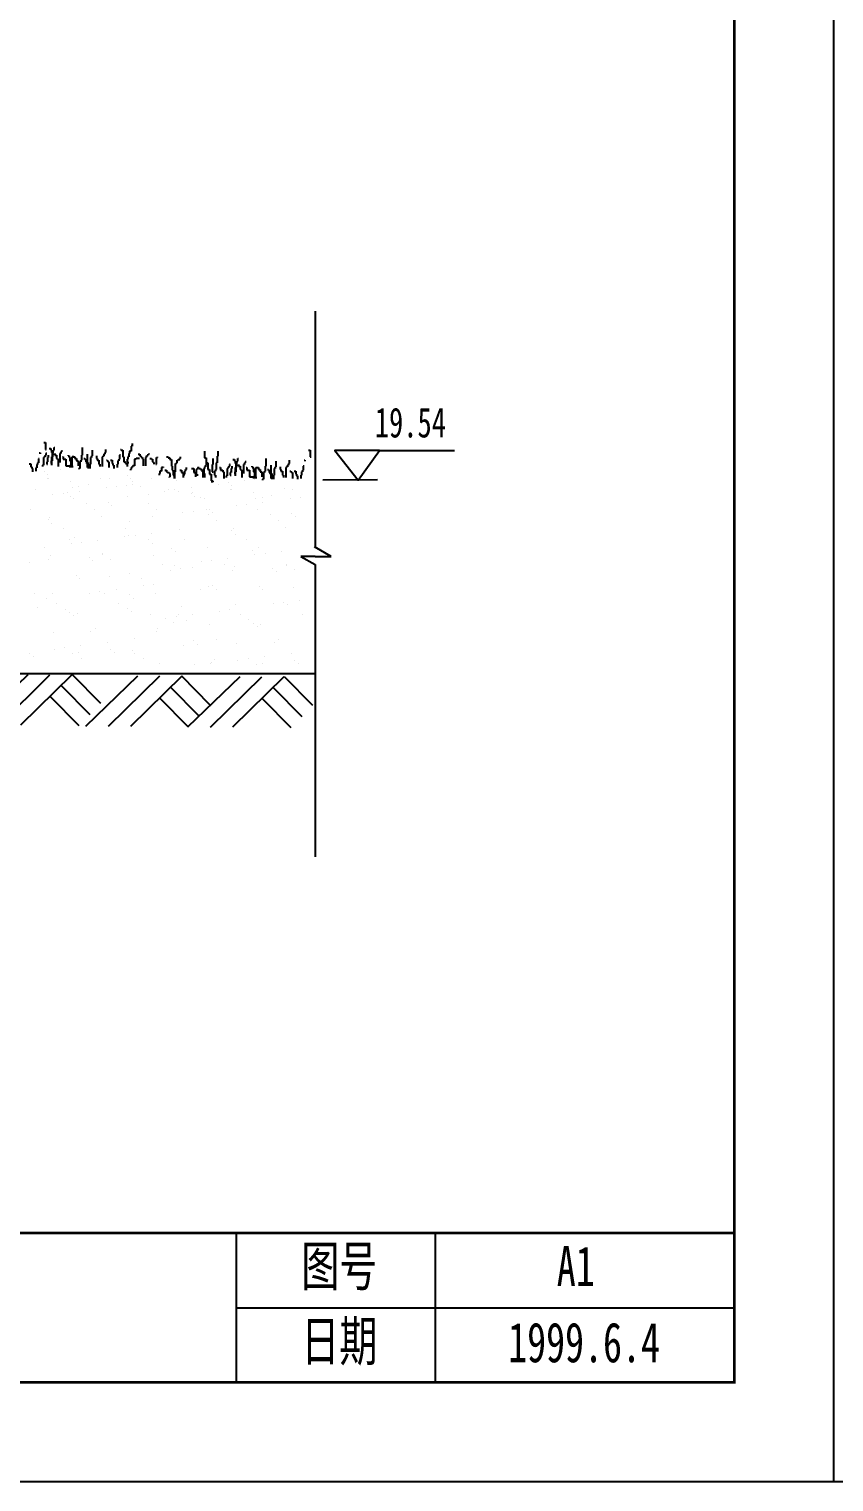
# Model space of a CAD drawing. Extents: x -2485 to 10115, y 1417 to 7253.
# Drawn here: x 5107 to 5915, y 4335 to 5794 of the extents above; entities that cross this region are included whole.
import ezdxf

# ---------------------------------------------------------------- set-up
doc = ezdxf.new("R2010")
doc.units = 0
doc.header["$MEASUREMENT"] = 0
doc.layers.get('0').update_dxf_attribs({"linetype": 'CONTINUOUS'})
for name, color, linetype in [('LEVEL', 2, 'CONTINUOUS'), ('STAIR', 140, 'CONTINUOUS'), ('TK', 1, 'CONTINUOUS'), ('TREE', 3, 'CONTINUOUS')]:
    doc.layers.add(name, color=color, linetype=linetype)
doc.styles.add('STYLE1', font='SimSun.ttf', dxfattribs={"width": 0.7})
doc.styles.add('XREF1$0$STYLE3', font='SimSun.ttf', dxfattribs={"width": 0.7})

# ---------------------------------------------------------------- blocks, each defined once
blk = doc.blocks.new('DI')
at = {"layer": 'STAIR'}
for p, q in [((-51.9, -51), (0, 0)), ((-29.2, -51), (21.8, 0)), ((43.9, 0), (-7.2, -51)), ((73.4, -51), (124.4, 0)), ((146.5, 0), (95.4, -51)), ((32.8, -11.1), (61.4, -39.7)), ((72.5, -28.6), (43.9, 0)), ((50.6, -51), (102.6, 0)), ((136.2, -11.1), (164.8, -39.7)), ((175.8, -28.6), (147.2, 0)), ((21.8, -22.1), (50.4, -50.7)), ((125.2, -22.1), (153.8, -50.7))]:
    blk.add_line(p, q, dxfattribs=at)

msp = doc.modelspace()

# ---------------------------------------------------------------- linework, layer by layer
at = {"color": 40, "linetype": 'BYBLOCK'}
for p, q in [((5458.7, 5370.5), (5534, 5370.5)), ((5401.7, 5341.1), (5456.6, 5341.4))]:
    msp.add_line(p, q, dxfattribs=at)
msp.add_lwpolyline([(5458.7, 5370.5), (5413.9, 5370.5), (5437.4, 5340.8)], close=True, dxfattribs=at)
at = {"layer": 'LEVEL'}
msp.add_line((4538.3, 5146.4), (5394.1, 5146.4), dxfattribs=at)
at = {"layer": 'STAIR', "linetype": 'CONTINUOUS'}
for p, q in [((5394.1, 5510.3), (5394.1, 5273.3)), ((5410.3, 5263.9), (5393.3, 5273.8)), ((5379.8, 5263.9), (5394.1, 5255.8)), ((5394.1, 5263.9), (5379.8, 5263.9)), ((5394.1, 5263.9), (5410.3, 5263.9)), ((5394.1, 5255.8), (5394.1, 4962.5))]:
    msp.add_line(p, q, dxfattribs=at)
at = {"layer": 'TK', "linetype": 'CONTINUOUS'}
for p, q in [((5915, 4334.7), (5915, 7252.5)), ((5815, 4434.7), (5815, 7184.7)), ((5315, 4434.7), (5315, 4584.7)), ((5515, 4434.7), (5515, 4584.7)), ((5315, 4509.7), (5815, 4509.7)), ((5815, 4434.7), (1965, 4434.7)), ((5915, 4334.7), (1715, 4334.7)), ((10115, 4334.7), (5915, 4334.7))]:
    msp.add_line(p, q, dxfattribs=at)
at = {"layer": 'TK', "linetype": 'CONTINUOUS', "const_width": 2.5}
for points in [[(1965, 7184.7), (1965, 4434.7), (5815, 4434.7), (5815, 7184.7), (1965, 7184.7)], [(1965, 4584.7), (5815, 4584.7)]]:
    msp.add_lwpolyline(points, dxfattribs=at)
at = {"layer": 'TREE', "linetype": 'CONTINUOUS'}
for p, q in [((5121.6, 5378.3), (5123.3, 5378.3)), ((5123.3, 5378.3), (5123.3, 5371.6)), ((5123.3, 5371.6), (5124.1, 5371.6)), ((5127, 5372.4), (5128.7, 5372.4)), ((5128.7, 5372.4), (5128.7, 5370.8)), ((5128.7, 5370.8), (5129.5, 5370.8)), ((5129.5, 5370.8), (5129.5, 5368.3)), ((5131.2, 5367.4), (5131.2, 5370.8)), ((5131.2, 5370.8), (5132, 5370.8)), ((5132, 5370.8), (5132, 5373.3)), ((5132, 5373.3), (5132.9, 5373.3)), ((5139.5, 5369.1), (5138.7, 5369.1)), ((5138.7, 5369.1), (5138.7, 5367.4)), ((5140.4, 5369.9), (5139.5, 5369.9)), ((5139.5, 5369.9), (5139.5, 5369.1)), ((5160.3, 5373.3), (5160.3, 5365.8)), ((5170.3, 5370.8), (5170.3, 5365)), ((5183.6, 5371.6), (5183.6, 5368.3)), ((5198.6, 5371.6), (5199.4, 5371.6)), ((5199.4, 5371.6), (5199.4, 5370.8)), ((5199.4, 5370.8), (5201.1, 5370.8)), ((5201.1, 5370.8), (5201.1, 5364.1)), ((5209.4, 5369.9), (5207.8, 5369.9)), ((5207.8, 5369.9), (5207.8, 5367.4)), ((5210.3, 5374.9), (5209.4, 5374.9)), ((5209.4, 5374.9), (5209.4, 5369.9)), ((5210.3, 5377.4), (5210.3, 5374.9)), ((5283.1, 5369.8), (5283.1, 5363.1)), ((5296.5, 5369.8), (5296.5, 5364.8)), ((5387.5, 5370.9), (5389.2, 5370.9)), ((5389.2, 5370.9), (5389.2, 5364.2)), ((5107.1, 5357.2), (5108.8, 5357.2)), ((5108.8, 5357.2), (5108.8, 5353.9)), ((5114.6, 5356.4), (5114.6, 5353.1)), ((5115.4, 5356.4), (5114.6, 5356.4)), ((5115.4, 5358.1), (5115.4, 5356.4)), ((5116.2, 5358.1), (5115.4, 5358.1)), ((5116.2, 5362.2), (5116.2, 5358.1)), ((5117.1, 5362.2), (5116.2, 5362.2)), ((5117.1, 5368), (5117.9, 5368)), ((5117.9, 5368), (5117.9, 5367.2)), ((5121.2, 5355.8), (5120.4, 5355.8)), ((5120.4, 5355.8), (5120.4, 5354.2)), ((5122.1, 5363.3), (5121.2, 5363.3)), ((5121.2, 5363.3), (5121.2, 5355.8)), ((5122.9, 5364.1), (5122.1, 5364.1)), ((5122.1, 5364.1), (5122.1, 5363.3)), ((5123.7, 5365.8), (5122.9, 5365.8)), ((5122.9, 5365.8), (5122.9, 5364.1)), ((5124.6, 5367.4), (5123.7, 5367.4)), ((5123.7, 5367.4), (5123.7, 5365.8)), ((5125.4, 5359.1), (5124.6, 5359.1)), ((5124.6, 5359.1), (5124.6, 5356.6)), ((5124.6, 5356.6), (5125.4, 5356.6)), ((5126.2, 5363.3), (5125.4, 5363.3)), ((5125.4, 5363.3), (5125.4, 5359.1)), ((5126.2, 5365.8), (5126.2, 5363.3)), ((5129.5, 5368.3), (5130.4, 5368.3)), ((5130.4, 5364.1), (5129.5, 5364.1)), ((5129.5, 5364.1), (5129.5, 5355.8)), ((5129.5, 5357.5), (5129.5, 5360)), ((5129.5, 5360), (5130.4, 5360)), ((5130.4, 5368.3), (5130.4, 5366.6)), ((5130.4, 5360), (5130.4, 5367.4)), ((5130.4, 5367.4), (5131.2, 5367.4)), ((5130.4, 5366.6), (5131.2, 5366.6)), ((5131.2, 5365.8), (5130.4, 5365.8)), ((5130.4, 5365.8), (5130.4, 5364.1)), ((5131.2, 5366.6), (5131.2, 5365.8)), ((5132.9, 5367.4), (5132.9, 5365.8)), ((5132.9, 5365.8), (5134.5, 5365.8)), ((5134.5, 5365.8), (5134.5, 5362.5)), ((5134.5, 5362.5), (5135.4, 5362.5)), ((5135.4, 5362.5), (5135.4, 5361.6)), ((5135.4, 5361.6), (5136.2, 5361.6)), ((5136.2, 5361.6), (5136.2, 5354.2)), ((5138.7, 5367.4), (5137.9, 5367.4)), ((5137.9, 5367.4), (5137.9, 5358.3)), ((5140.4, 5364.1), (5141.2, 5364.1)), ((5141.2, 5364.1), (5141.2, 5361.6)), ((5141.2, 5361.6), (5143.7, 5361.6)), ((5143.7, 5361.6), (5143.7, 5355)), ((5143.7, 5355), (5150.3, 5355)), ((5146.2, 5365.8), (5146.2, 5365)), ((5146.2, 5365), (5147, 5365)), ((5147, 5365), (5147, 5363.3)), ((5147, 5363.3), (5147.8, 5363.3)), ((5147.8, 5363.3), (5147.8, 5360)), ((5147.8, 5360), (5148.7, 5360)), ((5148.7, 5355), (5147.8, 5355)), ((5147.8, 5355), (5147.8, 5353.3)), ((5148.7, 5360), (5148.7, 5355)), ((5150.3, 5353.3), (5150.3, 5364.1)), ((5150.3, 5364.1), (5151.2, 5364.1)), ((5150.3, 5355), (5150.3, 5353.3)), ((5151.2, 5364.1), (5151.2, 5365)), ((5151.2, 5364.1), (5152.8, 5364.1)), ((5152.8, 5364.1), (5152.8, 5362.5)), ((5152.8, 5362.5), (5154.5, 5362.5)), ((5154.5, 5362.5), (5154.5, 5360)), ((5154.5, 5360), (5156.2, 5360)), ((5156.2, 5360), (5156.2, 5355)), ((5158.7, 5359.1), (5157.8, 5359.1)), ((5157.8, 5359.1), (5157.8, 5352.5)), ((5159.5, 5360.8), (5158.7, 5360.8)), ((5158.7, 5360.8), (5158.7, 5359.1)), ((5160.3, 5365.8), (5159.5, 5365.8)), ((5159.5, 5365.8), (5159.5, 5360.8)), ((5162, 5362.5), (5162.8, 5362.5)), ((5162.8, 5362.5), (5162.8, 5361.6)), ((5162.8, 5361.6), (5163.7, 5361.6)), ((5163.7, 5361.6), (5163.7, 5359.1)), ((5163.7, 5359.1), (5164.5, 5359.1)), ((5164.5, 5359.1), (5164.5, 5357.5)), ((5164.5, 5357.5), (5165.3, 5357.5)), ((5165.3, 5366.6), (5165.3, 5358.3)), ((5165.3, 5358.3), (5166.2, 5358.3)), ((5165.3, 5357.5), (5165.3, 5353.3)), ((5166.2, 5358.3), (5166.2, 5352.5)), ((5168.6, 5356.6), (5167.8, 5356.6)), ((5167.8, 5356.6), (5167.8, 5352.5)), ((5169.5, 5363.3), (5168.6, 5363.3)), ((5168.6, 5363.3), (5168.6, 5356.6)), ((5170.3, 5365), (5169.5, 5365)), ((5169.5, 5365), (5169.5, 5363.3)), ((5174.5, 5365), (5174.5, 5362.5)), ((5174.5, 5362.5), (5175.3, 5362.5)), ((5175.3, 5362.5), (5175.3, 5360.8)), ((5175.3, 5360.8), (5177, 5360.8)), ((5177, 5360.8), (5177, 5356.6)), ((5177, 5356.6), (5177.8, 5356.6)), ((5177.8, 5356.6), (5177.8, 5354.2)), ((5181.1, 5364.1), (5180.3, 5364.1)), ((5180.3, 5364.1), (5180.3, 5354.2)), ((5182, 5365), (5181.1, 5365)), ((5181.1, 5365), (5181.1, 5364.1)), ((5182.8, 5366.6), (5182, 5366.6)), ((5182, 5366.6), (5182, 5365)), ((5183.6, 5368.3), (5182.8, 5368.3)), ((5182.8, 5368.3), (5182.8, 5366.6)), ((5184.5, 5360.8), (5185.3, 5360.8)), ((5185.3, 5360.8), (5185.3, 5360)), ((5185.3, 5360), (5186.1, 5360)), ((5186.1, 5360), (5186.1, 5359.1)), ((5186.1, 5359.1), (5187, 5359.1)), ((5187, 5359.1), (5187, 5353.3)), ((5188.6, 5360.8), (5190.3, 5360.8)), ((5190.3, 5360.8), (5190.3, 5357.5)), ((5190.3, 5357.5), (5191.1, 5357.5)), ((5191.1, 5357.5), (5191.1, 5355.8)), ((5191.1, 5355.8), (5191.9, 5355.8)), ((5191.9, 5355.8), (5191.9, 5352.5)), ((5196.1, 5356.6), (5195.3, 5356.6)), ((5195.3, 5356.6), (5195.3, 5353.3)), ((5196.9, 5360), (5196.1, 5360)), ((5196.1, 5360), (5196.1, 5356.6)), ((5197.8, 5361.6), (5196.9, 5361.6)), ((5196.9, 5361.6), (5196.9, 5360)), ((5198.6, 5365.8), (5197.8, 5365.8)), ((5197.8, 5365.8), (5197.8, 5361.6)), ((5201.1, 5364.1), (5201.9, 5364.1)), ((5201.9, 5364.1), (5201.9, 5359.1)), ((5201.9, 5359.1), (5203.6, 5359.1)), ((5203.6, 5359.1), (5203.6, 5357.5)), ((5203.6, 5357.5), (5205.3, 5357.5)), ((5206.1, 5361.6), (5205.3, 5361.6)), ((5205.3, 5361.6), (5205.3, 5359.1)), ((5205.3, 5359.1), (5206.1, 5359.1)), ((5205.3, 5357.5), (5205.3, 5354.2)), ((5206.9, 5364.1), (5206.1, 5364.1)), ((5206.1, 5364.1), (5206.1, 5361.6)), ((5206.1, 5359.1), (5206.1, 5357.5)), ((5207.8, 5367.4), (5206.9, 5367.4)), ((5206.9, 5367.4), (5206.9, 5364.1)), ((5211.1, 5354.2), (5210.3, 5354.2)), ((5210.3, 5354.2), (5210.3, 5353.3)), ((5212.7, 5355), (5211.1, 5355)), ((5211.1, 5355), (5211.1, 5354.2)), ((5214.4, 5361.6), (5212.7, 5361.6)), ((5212.7, 5361.6), (5212.7, 5355)), ((5217.7, 5362.5), (5214.4, 5362.5)), ((5214.4, 5362.5), (5214.4, 5361.6)), ((5216.5, 5366.6), (5218.2, 5366.6)), ((5218.2, 5366.6), (5218.2, 5365)), ((5218.2, 5365), (5219, 5365)), ((5219, 5365), (5219, 5364.1)), ((5219, 5364.1), (5219.8, 5364.1)), ((5219.8, 5364.1), (5219.8, 5363.3)), ((5219.8, 5363.3), (5220.7, 5363.3)), ((5220.7, 5363.3), (5220.7, 5361.6)), ((5220.7, 5361.6), (5221.5, 5361.6)), ((5221.5, 5361.6), (5221.5, 5355)), ((5224, 5355), (5224, 5363.3)), ((5224, 5363.3), (5224.8, 5363.3)), ((5224.8, 5363.3), (5224.8, 5365)), ((5224.8, 5365), (5225.7, 5365)), ((5225.7, 5365), (5225.7, 5365.8)), ((5225.7, 5365.8), (5226.5, 5365.8)), ((5226.5, 5365.8), (5226.5, 5366.6)), ((5226.5, 5366.6), (5227.3, 5366.6)), ((5227.3, 5366.6), (5227.3, 5367.4)), ((5228.2, 5362.5), (5229.8, 5362.5)), ((5229.8, 5362.5), (5229.8, 5361.6)), ((5229.8, 5361.6), (5230.7, 5361.6)), ((5230.7, 5361.6), (5230.7, 5359.1)), ((5230.7, 5359.1), (5231.5, 5359.1)), ((5231.5, 5359.1), (5231.5, 5358.3)), ((5231.5, 5358.3), (5232.3, 5358.3)), ((5232.3, 5358.3), (5232.3, 5356.6)), ((5234, 5356.6), (5234.8, 5356.6)), ((5234.8, 5356.6), (5234.8, 5363.3)), ((5234.8, 5363.3), (5235.7, 5363.3)), ((5235.7, 5363.3), (5235.7, 5364.1)), ((5244.9, 5364), (5246.5, 5364)), ((5246.5, 5364), (5246.5, 5363.1)), ((5246.5, 5363.1), (5248.2, 5363.1)), ((5248.2, 5363.1), (5248.2, 5361.5)), ((5248.2, 5361.5), (5249.9, 5361.5)), ((5249.9, 5361.5), (5249.9, 5354.8)), ((5249.9, 5354.8), (5250.7, 5354.8)), ((5250.7, 5354.8), (5250.7, 5350.7)), ((5254, 5349), (5254, 5357.3)), ((5254, 5357.3), (5254.9, 5357.3)), ((5254.9, 5357.3), (5254.9, 5358.2)), ((5254.9, 5358.2), (5255.7, 5358.2)), ((5255.7, 5358.2), (5255.7, 5360.7)), ((5255.7, 5360.7), (5256.5, 5360.7)), ((5256.5, 5360.7), (5256.5, 5361.5)), ((5256.5, 5361.5), (5258.2, 5361.5)), ((5258.2, 5361.5), (5258.2, 5362.3)), ((5258.2, 5362.3), (5259, 5362.3)), ((5259, 5362.3), (5259, 5364)), ((5283.1, 5363.1), (5284.8, 5363.1)), ((5284.8, 5355.7), (5284, 5355.7)), ((5284, 5355.7), (5284, 5354)), ((5284.8, 5363.1), (5284.8, 5358.2)), ((5285.6, 5359), (5284.8, 5359)), ((5284.8, 5359), (5284.8, 5355.7)), ((5284.8, 5358.2), (5286.5, 5358.2)), ((5286.5, 5358.2), (5286.5, 5351.5)), ((5291.5, 5356.5), (5290.6, 5356.5)), ((5290.6, 5356.5), (5290.6, 5349)), ((5291.5, 5362.3), (5291.5, 5356.5)), ((5295.6, 5358.2), (5294.8, 5358.2)), ((5294.8, 5358.2), (5294.8, 5351.5)), ((5296.5, 5364.8), (5295.6, 5364.8)), ((5295.6, 5364.8), (5295.6, 5358.2)), ((5308.1, 5354.8), (5307.3, 5354.8)), ((5307.3, 5354.8), (5307.3, 5353.2)), ((5308.9, 5356.5), (5308.1, 5356.5)), ((5308.1, 5356.5), (5308.1, 5354.8)), ((5310.6, 5354.8), (5310.6, 5352.3)), ((5311.4, 5361.5), (5313.1, 5361.5)), ((5313.1, 5361.5), (5313.1, 5359.8)), ((5313.1, 5359.8), (5313.9, 5359.8)), ((5313.9, 5359.8), (5313.9, 5357.3)), ((5313.9, 5357.3), (5314.8, 5357.3)), ((5314.8, 5357.3), (5314.8, 5355.7)), ((5314.8, 5349), (5314.8, 5356.5)), ((5314.8, 5356.5), (5315.6, 5356.5)), ((5314.8, 5355.7), (5315.6, 5355.7)), ((5315.6, 5354.8), (5314.8, 5354.8)), ((5314.8, 5354.8), (5314.8, 5353.2)), ((5315.6, 5356.5), (5315.6, 5359.8)), ((5315.6, 5359.8), (5316.4, 5359.8)), ((5315.6, 5355.7), (5315.6, 5354.8)), ((5316.4, 5359.8), (5316.4, 5362.3)), ((5316.4, 5362.3), (5317.3, 5362.3)), ((5317.3, 5356.5), (5317.3, 5354.8)), ((5317.3, 5354.8), (5318.9, 5354.8)), ((5318.9, 5354.8), (5318.9, 5351.5)), ((5323.1, 5356.5), (5322.3, 5356.5)), ((5322.3, 5356.5), (5322.3, 5347.4)), ((5323.9, 5358.2), (5323.1, 5358.2)), ((5323.1, 5358.2), (5323.1, 5356.5)), ((5324.7, 5359), (5323.9, 5359)), ((5323.9, 5359), (5323.9, 5358.2)), ((5330.6, 5354.8), (5330.6, 5354)), ((5344.7, 5354.8), (5343.9, 5354.8)), ((5343.9, 5354.8), (5343.9, 5349.8)), ((5344.7, 5362.3), (5344.7, 5354.8)), ((5349.7, 5355.7), (5349.7, 5347.4)), ((5354.7, 5359.8), (5354.7, 5354)), ((5367.2, 5355.7), (5366.4, 5355.7)), ((5366.4, 5355.7), (5366.4, 5354)), ((5368, 5357.3), (5367.2, 5357.3)), ((5367.2, 5357.3), (5367.2, 5355.7)), ((5368, 5360.7), (5368, 5357.3)), ((5383, 5354.8), (5382.2, 5354.8)), ((5382.2, 5354.8), (5382.2, 5350.7)), ((5383, 5360.7), (5383.8, 5360.7)), ((5383.8, 5360.7), (5383.8, 5359.8)), ((5389.2, 5364.2), (5390, 5364.2)), ((5108.8, 5353.9), (5109.6, 5353.9)), ((5109.6, 5353.9), (5109.6, 5352.2)), ((5109.6, 5352.2), (5110.4, 5352.2)), ((5110.4, 5352.2), (5110.4, 5348.9)), ((5113.8, 5353.1), (5113.8, 5349.8)), ((5114.6, 5353.1), (5113.8, 5353.1)), ((5122.6, 5349), (5122.6, 5349)), ((5124.9, 5342.1), (5124.9, 5342.1)), ((5125.3, 5346.4), (5125.3, 5346.4)), ((5126.1, 5342.1), (5126.1, 5342.1)), ((5138.9, 5351.2), (5138.9, 5351.2)), ((5157.8, 5352.5), (5157, 5352.5)), ((5157, 5352.5), (5157, 5351.7)), ((5178.5, 5342.8), (5178.5, 5342.8)), ((5187.2, 5342.2), (5187.2, 5342.2)), ((5205.3, 5345.7), (5205.3, 5345.7)), ((5209.4, 5351.7), (5208.6, 5351.7)), ((5208.6, 5351.7), (5208.6, 5350.8)), ((5209, 5342.3), (5209, 5342.3)), ((5210.3, 5353.3), (5209.4, 5353.3)), ((5209.4, 5353.3), (5209.4, 5351.7)), ((5229.7, 5342.5), (5229.7, 5342.5)), ((5238.2, 5347.4), (5237.4, 5347.4)), ((5237.4, 5347.4), (5237.4, 5345.7)), ((5239.9, 5349.8), (5238.2, 5349.8)), ((5238.2, 5349.8), (5238.2, 5347.4)), ((5241.5, 5353.2), (5239.9, 5353.2)), ((5239.9, 5353.2), (5239.9, 5349.8)), ((5241.5, 5354), (5241.5, 5353.2)), ((5243.2, 5350.7), (5244.9, 5350.7)), ((5244.9, 5350.7), (5244.9, 5349)), ((5244.9, 5349), (5245.7, 5349)), ((5245.7, 5349), (5245.7, 5348.2)), ((5245.7, 5348.2), (5247.4, 5348.2)), ((5247.4, 5348.2), (5247.4, 5347.4)), ((5247.4, 5347.4), (5248.2, 5347.4)), ((5248.2, 5344), (5247.4, 5344)), ((5247.4, 5344), (5247.4, 5343.2)), ((5248.2, 5347.4), (5248.2, 5344)), ((5249.6, 5345.5), (5249.6, 5345.5)), ((5250.7, 5350.7), (5251.5, 5350.7)), ((5251.5, 5350.7), (5251.5, 5345.7)), ((5251.5, 5345.7), (5252.4, 5345.7)), ((5252.4, 5345.7), (5252.4, 5342.4)), ((5253.2, 5342.4), (5253.2, 5349)), ((5253.2, 5349), (5254, 5349)), ((5255.3, 5340), (5255.3, 5340)), ((5258.2, 5350.7), (5259.9, 5350.7)), ((5259.9, 5350.7), (5259.9, 5348.2)), ((5259.9, 5348.2), (5261.5, 5348.2)), ((5261.5, 5348.2), (5261.5, 5343.2)), ((5262.3, 5344.9), (5262.3, 5346.5)), ((5262.3, 5346.5), (5263.2, 5346.5)), ((5263.2, 5346.5), (5263.2, 5349.8)), ((5263.2, 5349.8), (5264, 5349.8)), ((5264, 5349.8), (5264, 5351.5)), ((5264, 5351.5), (5264.8, 5351.5)), ((5264.8, 5351.5), (5264.8, 5353.2)), ((5269.8, 5352.3), (5272.3, 5352.3)), ((5272.3, 5352.3), (5272.3, 5348.2)), ((5272.3, 5348.2), (5274, 5348.2)), ((5274, 5348.2), (5274, 5344)), ((5275.7, 5351.5), (5274.8, 5351.5)), ((5274.8, 5351.5), (5274.8, 5346.5)), ((5274.8, 5346.5), (5275.7, 5346.5)), ((5276.5, 5352.3), (5275.7, 5352.3)), ((5275.7, 5352.3), (5275.7, 5351.5)), ((5275.7, 5346.5), (5275.7, 5344.9)), ((5276.5, 5354), (5276.5, 5352.3)), ((5277.3, 5352.3), (5279, 5352.3)), ((5279, 5352.3), (5279, 5351.5)), ((5279, 5351.5), (5280.7, 5351.5)), ((5280.7, 5351.5), (5280.7, 5349)), ((5280.7, 5349), (5281.5, 5349)), ((5281.5, 5349), (5281.5, 5343.2)), ((5283.1, 5352.3), (5282.3, 5352.3)), ((5282.3, 5352.3), (5282.3, 5347.4)), ((5282.3, 5347.4), (5283.1, 5347.4)), ((5284, 5354), (5283.1, 5354)), ((5283.1, 5354), (5283.1, 5352.3)), ((5283.1, 5347.4), (5283.1, 5343.2)), ((5286.5, 5351.5), (5288.1, 5351.5)), ((5288.1, 5351.5), (5288.1, 5346.5)), ((5288.1, 5346.5), (5289.8, 5346.5)), ((5289.8, 5346.5), (5289.8, 5339.9)), ((5289.8, 5339.9), (5291.5, 5339.9)), ((5290.6, 5349), (5291.5, 5349)), ((5290.6, 5338.2), (5290.6, 5340.7)), ((5291.5, 5349), (5291.5, 5348.2)), ((5291.5, 5339.9), (5291.5, 5339)), ((5294, 5349.8), (5293.1, 5349.8)), ((5293.1, 5349.8), (5293.1, 5345.7)), ((5293.1, 5345.7), (5294, 5345.7)), ((5294.8, 5351.5), (5294, 5351.5)), ((5294, 5351.5), (5294, 5349.8)), ((5294, 5345.7), (5294, 5343.2)), ((5298.1, 5353.2), (5299, 5353.2)), ((5299, 5353.2), (5299, 5350.7)), ((5299, 5350.7), (5301.5, 5350.7)), ((5301.5, 5350.7), (5301.5, 5349)), ((5301.5, 5349), (5302.3, 5349)), ((5302.3, 5349), (5302.3, 5342.4)), ((5305.6, 5344.9), (5304.8, 5344.9)), ((5304.8, 5344.9), (5304.8, 5343.2)), ((5306.4, 5352.3), (5305.6, 5352.3)), ((5305.6, 5352.3), (5305.6, 5344.9)), ((5307.3, 5353.2), (5306.4, 5353.2)), ((5306.4, 5353.2), (5306.4, 5352.3)), ((5309.8, 5348.2), (5308.9, 5348.2)), ((5308.9, 5348.2), (5308.9, 5345.7)), ((5308.9, 5345.7), (5309.8, 5345.7)), ((5310.6, 5352.3), (5309.8, 5352.3)), ((5309.8, 5352.3), (5309.8, 5348.2)), ((5314.8, 5353.2), (5313.9, 5353.2)), ((5313.9, 5353.2), (5313.9, 5344.9)), ((5313.9, 5346.5), (5313.9, 5349)), ((5313.9, 5349), (5314.8, 5349)), ((5318.9, 5351.5), (5319.8, 5351.5)), ((5319.8, 5351.5), (5319.8, 5350.7)), ((5319.8, 5350.7), (5320.6, 5350.7)), ((5320.6, 5350.7), (5320.6, 5343.2)), ((5323.3, 5340.2), (5323.3, 5340.2)), ((5324.7, 5353.2), (5325.6, 5353.2)), ((5325.6, 5353.2), (5325.6, 5350.7)), ((5325.6, 5350.7), (5328.1, 5350.7)), ((5328.1, 5350.7), (5328.1, 5344)), ((5328.1, 5344), (5334.7, 5344)), ((5329.6, 5344.9), (5329.6, 5344.9)), ((5330.6, 5354), (5331.4, 5354)), ((5331.4, 5354), (5331.4, 5352.3)), ((5331.4, 5352.3), (5332.2, 5352.3)), ((5332.2, 5352.3), (5332.2, 5349)), ((5332.2, 5349), (5333.1, 5349)), ((5333.1, 5344), (5332.2, 5344)), ((5332.2, 5344), (5332.2, 5342.4)), ((5333.1, 5349), (5333.1, 5344)), ((5333.3, 5341.5), (5333.3, 5341.5)), ((5334.7, 5342.4), (5334.7, 5353.2)), ((5334.7, 5353.2), (5335.6, 5353.2)), ((5334.7, 5344), (5334.7, 5342.4)), ((5335.6, 5353.2), (5335.6, 5354)), ((5335.6, 5353.2), (5337.2, 5353.2)), ((5337.2, 5353.2), (5337.2, 5351.5)), ((5337.2, 5351.5), (5338.9, 5351.5)), ((5338.9, 5351.5), (5338.9, 5349)), ((5338.9, 5349), (5340.6, 5349)), ((5340.6, 5349), (5340.6, 5344)), ((5342.2, 5341.5), (5341.4, 5341.5)), ((5341.4, 5341.5), (5341.4, 5340.7)), ((5343.1, 5348.2), (5342.2, 5348.2)), ((5342.2, 5348.2), (5342.2, 5341.5)), ((5343.9, 5349.8), (5343.1, 5349.8)), ((5343.1, 5349.8), (5343.1, 5348.2)), ((5346.4, 5351.5), (5347.2, 5351.5)), ((5347.2, 5351.5), (5347.2, 5350.7)), ((5347.2, 5350.7), (5348, 5350.7)), ((5348, 5350.7), (5348, 5348.2)), ((5348, 5348.2), (5348.9, 5348.2)), ((5348.9, 5348.2), (5348.9, 5346.5)), ((5348.9, 5346.5), (5349.7, 5346.5)), ((5349.7, 5347.4), (5350.5, 5347.4)), ((5349.7, 5346.5), (5349.7, 5342.4)), ((5350.5, 5347.4), (5350.5, 5341.5)), ((5353, 5345.7), (5352.2, 5345.7)), ((5352.2, 5345.7), (5352.2, 5341.5)), ((5353.9, 5352.3), (5353, 5352.3)), ((5353, 5352.3), (5353, 5345.7)), ((5354.7, 5354), (5353.9, 5354)), ((5353.9, 5354), (5353.9, 5352.3)), ((5358.9, 5354), (5358.9, 5351.5)), ((5358.9, 5351.5), (5359.7, 5351.5)), ((5359.7, 5351.5), (5359.7, 5349.8)), ((5359.7, 5349.8), (5361.4, 5349.8)), ((5361.4, 5349.8), (5361.4, 5345.7)), ((5361.4, 5345.7), (5362.2, 5345.7)), ((5362.2, 5345.7), (5362.2, 5343.2)), ((5365.5, 5353.2), (5364.7, 5353.2)), ((5364.7, 5353.2), (5364.7, 5343.2)), ((5366.4, 5354), (5365.5, 5354)), ((5365.5, 5354), (5365.5, 5353.2)), ((5368.8, 5349.8), (5369.7, 5349.8)), ((5369.7, 5349.8), (5369.7, 5349)), ((5369.7, 5349), (5370.5, 5349)), ((5370.5, 5349), (5370.5, 5348.2)), ((5370.5, 5348.2), (5371.3, 5348.2)), ((5371.3, 5348.2), (5371.3, 5342.4)), ((5373, 5349.8), (5374.7, 5349.8)), ((5374.7, 5349.8), (5374.7, 5346.5)), ((5374.7, 5346.5), (5375.5, 5346.5)), ((5375.5, 5346.5), (5375.5, 5344.9)), ((5375.5, 5344.9), (5376.3, 5344.9)), ((5376.3, 5344.9), (5376.3, 5341.5)), ((5380.5, 5345.7), (5379.7, 5345.7)), ((5379.7, 5345.7), (5379.7, 5342.4)), ((5381.3, 5349), (5380.5, 5349)), ((5380.5, 5349), (5380.5, 5345.7)), ((5382.2, 5350.7), (5381.3, 5350.7)), ((5381.3, 5350.7), (5381.3, 5349)), ((5113.4, 5330.9), (5113.4, 5330.9)), ((5130.7, 5326), (5130.7, 5326)), ((5141.1, 5327.4), (5141.1, 5327.4)), ((5145.2, 5328.1), (5145.2, 5328.1)), ((5148.4, 5339.3), (5148.4, 5339.3)), ((5150.3, 5332.9), (5150.3, 5332.9)), ((5156.8, 5333.9), (5156.8, 5333.9)), ((5157.3, 5329.5), (5157.3, 5329.5)), ((5166.3, 5336.5), (5166.3, 5336.5)), ((5184.5, 5333.1), (5184.5, 5333.1)), ((5194.9, 5334.4), (5194.9, 5334.4)), ((5204.3, 5334.9), (5204.3, 5334.9)), ((5210.6, 5339.4), (5210.6, 5339.4)), ((5211.2, 5336.6), (5211.2, 5336.6)), ((5219.1, 5334), (5219.1, 5334)), ((5226.4, 5326.4), (5226.4, 5326.4)), ((5242.8, 5329.6), (5242.8, 5329.6)), ((5247, 5331.1), (5247, 5331.1)), ((5253.2, 5331), (5253.2, 5331)), ((5256.5, 5329.2), (5256.5, 5329.2)), ((5269.5, 5333.1), (5269.5, 5333.1)), ((5269.5, 5327.3), (5269.5, 5327.3)), ((5270.5, 5328.2), (5270.5, 5328.2)), ((5291.5, 5339), (5290.6, 5339)), ((5290.6, 5339), (5290.6, 5338.2)), ((5296.6, 5336.7), (5296.6, 5336.7)), ((5307, 5338.1), (5307, 5338.1)), ((5309.3, 5331.2), (5309.3, 5331.2)), ((5309.7, 5335.4), (5309.7, 5335.4)), ((5310.5, 5331.1), (5310.5, 5331.1)), ((5332.7, 5328.3), (5332.7, 5328.3)), ((5350.7, 5325.5), (5350.7, 5325.5)), ((5362.9, 5331.8), (5362.9, 5331.8)), ((5371.5, 5331.3), (5371.5, 5331.3)), ((5108.4, 5311.3), (5108.4, 5311.3)), ((5148.9, 5324.7), (5148.9, 5324.7)), ((5151.5, 5322.1), (5151.5, 5322.1)), ((5164.5, 5316.9), (5164.5, 5316.9)), ((5172.9, 5311.5), (5172.9, 5311.5)), ((5186.2, 5318.2), (5186.2, 5318.2)), ((5189.9, 5314.9), (5189.9, 5314.9)), ((5205.5, 5324), (5205.5, 5324)), ((5226.8, 5317), (5226.8, 5317)), ((5235.2, 5311.6), (5235.2, 5311.6)), ((5273.2, 5323.9), (5273.2, 5323.9)), ((5278.9, 5322.8), (5278.9, 5322.8)), ((5283.5, 5322.2), (5283.5, 5322.2)), ((5284.8, 5311.4), (5284.8, 5311.4)), ((5287.9, 5311.5), (5287.9, 5311.5)), ((5315.1, 5315), (5315.1, 5315)), ((5325.5, 5316.4), (5325.5, 5316.4)), ((5334.7, 5322), (5334.7, 5322)), ((5335.9, 5311.1), (5335.9, 5311.1)), ((5341.2, 5323), (5341.2, 5323)), ((5341.7, 5318.5), (5341.7, 5318.5)), ((5368.9, 5322.1), (5368.9, 5322.1)), ((5379.3, 5323.5), (5379.3, 5323.5)), ((5126.1, 5300.7), (5126.1, 5300.7)), ((5127.4, 5303.5), (5127.4, 5303.5)), ((5129.8, 5297.3), (5129.8, 5297.3)), ((5179.8, 5304.2), (5179.8, 5304.2)), ((5207.3, 5298.9), (5207.3, 5298.9)), ((5230.9, 5304), (5230.9, 5304)), ((5261.2, 5307.9), (5261.2, 5307.9)), ((5271.6, 5309.3), (5271.6, 5309.3)), ((5286.6, 5305.8), (5286.6, 5305.8)), ((5290.6, 5308), (5290.6, 5308)), ((5295, 5300.4), (5295, 5300.4)), ((5348.9, 5305.9), (5348.9, 5305.9)), ((5357.3, 5300.6), (5357.3, 5300.6)), ((5370.6, 5307.3), (5370.6, 5307.3)), ((5374.3, 5303.9), (5374.3, 5303.9)), ((5141, 5292.1), (5141, 5292.1)), ((5147.2, 5281.4), (5147.2, 5281.4)), ((5152.8, 5283.5), (5152.8, 5283.5)), ((5202.9, 5283.7), (5202.9, 5283.7)), ((5203.3, 5292.2), (5203.3, 5292.2)), ((5206.8, 5285.5), (5206.8, 5285.5)), ((5213.4, 5285.1), (5213.4, 5285.1)), ((5229.6, 5287.2), (5229.6, 5287.2)), ((5257.8, 5290.7), (5257.8, 5290.7)), ((5310.5, 5289.7), (5310.5, 5289.7)), ((5311.8, 5292.6), (5311.8, 5292.6)), ((5314.1, 5286.4), (5314.1, 5286.4)), ((5364.1, 5293.3), (5364.1, 5293.3)), ((5121.9, 5273.1), (5121.9, 5273.1)), ((5149.1, 5276.6), (5149.1, 5276.6)), ((5159.5, 5278), (5159.5, 5278)), ((5175.8, 5280.1), (5175.8, 5280.1)), ((5180.7, 5266.8), (5180.7, 5266.8)), ((5227.2, 5280.7), (5227.2, 5280.7)), ((5230.9, 5277.3), (5230.9, 5277.3)), ((5250.3, 5272.2), (5250.3, 5272.2)), ((5254, 5268.8), (5254, 5268.8)), ((5263.1, 5281), (5263.1, 5281)), ((5286, 5272.8), (5286, 5272.8)), ((5325.4, 5281.1), (5325.4, 5281.1)), ((5331.5, 5270.4), (5331.5, 5270.4)), ((5337.2, 5272.6), (5337.2, 5272.6)), ((5343.9, 5267), (5343.9, 5267)), ((5360.2, 5269.2), (5360.2, 5269.2)), ((5107.6, 5257.9), (5107.6, 5257.9)), ((5126.8, 5261.3), (5126.8, 5261.3)), ((5128.7, 5265), (5128.7, 5265)), ((5167.1, 5263.1), (5167.1, 5263.1)), ((5170.7, 5259.7), (5170.7, 5259.7)), ((5181, 5265.7), (5181, 5265.7)), ((5189.1, 5261.4), (5189.1, 5261.4)), ((5232.2, 5265.4), (5232.2, 5265.4)), ((5240.5, 5255.6), (5240.5, 5255.6)), ((5252.5, 5255), (5252.5, 5255)), ((5259, 5252.1), (5259, 5252.1)), ((5271.4, 5252.9), (5271.4, 5252.9)), ((5279.7, 5258.6), (5279.7, 5258.6)), ((5290.1, 5260), (5290.1, 5260)), ((5302.8, 5255.7), (5302.8, 5255.7)), ((5306.3, 5262.1), (5306.3, 5262.1)), ((5313.1, 5254.1), (5313.1, 5254.1)), ((5333.5, 5265.7), (5333.5, 5265.7)), ((5351.5, 5252.2), (5351.5, 5252.2)), ((5365.1, 5255.8), (5365.1, 5255.8)), ((5365.4, 5254.7), (5365.4, 5254.7)), ((5154, 5245), (5154, 5245)), ((5157.2, 5242), (5157.2, 5242)), ((5188.1, 5243.8), (5188.1, 5243.8)), ((5208.1, 5246.9), (5208.1, 5246.9)), ((5219.5, 5242.1), (5219.5, 5242.1)), ((5248.9, 5250.2), (5248.9, 5250.2)), ((5311.2, 5250.4), (5311.2, 5250.4)), ((5355.1, 5248.8), (5355.1, 5248.8)), ((5373.5, 5250.5), (5373.5, 5250.5)), ((5112.7, 5227.2), (5112.7, 5227.2)), ((5129.9, 5226.5), (5129.9, 5226.5)), ((5167.6, 5227.3), (5167.6, 5227.3)), ((5178, 5228.6), (5178, 5228.6)), ((5182.3, 5227.1), (5182.3, 5227.1)), ((5194.2, 5230.8), (5194.2, 5230.8)), ((5208.1, 5225.6), (5208.1, 5225.6)), ((5221.4, 5234.4), (5221.4, 5234.4)), ((5231.8, 5235.7), (5231.8, 5235.7)), ((5233.4, 5226.9), (5233.4, 5226.9)), ((5279.3, 5230.9), (5279.3, 5230.9)), ((5287.3, 5234.3), (5287.3, 5234.3)), ((5291.3, 5234.6), (5291.3, 5234.6)), ((5295, 5231.2), (5295, 5231.2)), ((5338.4, 5234), (5338.4, 5234)), ((5341.6, 5231), (5341.6, 5231)), ((5372.5, 5232.8), (5372.5, 5232.8)), ((5115.3, 5213.1), (5115.3, 5213.1)), ((5124.1, 5221.6), (5124.1, 5221.6)), ((5134.5, 5216.6), (5134.5, 5216.6)), ((5143, 5211.2), (5143, 5211.2)), ((5196.8, 5216.7), (5196.8, 5216.7)), ((5205.2, 5211.3), (5205.2, 5211.3)), ((5209.3, 5208.4), (5209.3, 5208.4)), ((5211.7, 5222.2), (5211.7, 5222.2)), ((5260.3, 5213.6), (5260.3, 5213.6)), ((5298.1, 5209.2), (5298.1, 5209.2)), ((5308.5, 5210.6), (5308.5, 5210.6)), ((5314.3, 5215.5), (5314.3, 5215.5)), ((5351.9, 5216.3), (5351.9, 5216.3)), ((5362.4, 5217.7), (5362.4, 5217.7)), ((5366.7, 5216.2), (5366.7, 5216.2)), ((5378.6, 5219.8), (5378.6, 5219.8)), ((5147.9, 5208), (5147.9, 5208)), ((5151.6, 5204.6), (5151.6, 5204.6)), ((5155.3, 5206.4), (5155.3, 5206.4)), ((5229.1, 5206.2), (5229.1, 5206.2)), ((5244.3, 5202.1), (5244.3, 5202.1)), ((5252.3, 5197.7), (5252.3, 5197.7)), ((5254.7, 5203.5), (5254.7, 5203.5)), ((5256.6, 5205.5), (5256.6, 5205.5)), ((5265.1, 5200.2), (5265.1, 5200.2)), ((5270.9, 5205.7), (5270.9, 5205.7)), ((5288.5, 5195.7), (5288.5, 5195.7)), ((5318.9, 5205.7), (5318.9, 5205.7)), ((5327.4, 5200.3), (5327.4, 5200.3)), ((5332.3, 5197.1), (5332.3, 5197.1)), ((5336, 5193.7), (5336, 5193.7)), ((5339.7, 5195.5), (5339.7, 5195.5)), ((5381.2, 5205.8), (5381.2, 5205.8)), ((5131.2, 5187.9), (5131.2, 5187.9)), ((5169, 5188.7), (5169, 5188.7)), ((5173.3, 5191.9), (5173.3, 5191.9)), ((5212.7, 5181.4), (5212.7, 5181.4)), ((5234.7, 5188.4), (5234.7, 5188.4)), ((5235.6, 5192), (5235.6, 5192)), ((5272.2, 5179.5), (5272.2, 5179.5)), ((5295.4, 5180.8), (5295.4, 5180.8)), ((5357.7, 5180.9), (5357.7, 5180.9)), ((5107.4, 5166.9), (5107.4, 5166.9)), ((5132.2, 5170.8), (5132.2, 5170.8)), ((5142.6, 5172.2), (5142.6, 5172.2)), ((5150.7, 5166.5), (5150.7, 5166.5)), ((5156.6, 5167.9), (5156.6, 5167.9)), ((5158.8, 5174.3), (5158.8, 5174.3)), ((5186, 5177.9), (5186, 5177.9)), ((5188.9, 5170.4), (5188.9, 5170.4)), ((5192.6, 5167.1), (5192.6, 5167.1)), ((5210.6, 5169.9), (5210.6, 5169.9)), ((5213, 5166.6), (5213, 5166.6)), ((5261.6, 5175), (5261.6, 5175)), ((5275.9, 5176.1), (5275.9, 5176.1)), ((5315.6, 5177), (5315.6, 5177)), ((5353.4, 5177.7), (5353.4, 5177.7)), ((5370.4, 5167), (5370.4, 5167)), ((5111.1, 5163.5), (5111.1, 5163.5)), ((5159.1, 5161.1), (5159.1, 5161.1)), ((5221.4, 5161.3), (5221.4, 5161.3)), ((5237.4, 5156.5), (5237.4, 5156.5)), ((5272.8, 5155.5), (5272.8, 5155.5)), ((5289.4, 5156.3), (5289.4, 5156.3)), ((5289.8, 5157.2), (5289.8, 5157.2)), ((5293.3, 5160.2), (5293.3, 5160.2)), ((5316.5, 5159.9), (5316.5, 5159.9)), ((5327, 5161.2), (5327, 5161.2)), ((5335.1, 5155.6), (5335.1, 5155.6)), ((5341, 5157), (5341, 5157)), ((5343.2, 5163.4), (5343.2, 5163.4)), ((5373.3, 5159.5), (5373.3, 5159.5)), ((5377, 5156.1), (5377, 5156.1))]:
    msp.add_line(p, q, dxfattribs=at)

# ---------------------------------------------------------------- block references
at = {"layer": 'STAIR', "rotation": 359.5167447471983}
for p in [(5003.4, 5146.3), (5216.2, 5144.3)]:
    msp.add_blockref('DI', p, dxfattribs=at)

# ---------------------------------------------------------------- texts
at = {"color": 41, "linetype": 'BYBLOCK', "insert": (5489.7, 5398.3), "char_height": 30, "attachment_point": 5, "style": 'XREF1$0$STYLE3'}
msp.add_mtext('19.54', dxfattribs=at)
at = {"layer": 'TK', "linetype": 'CONTINUOUS', "style": 'STYLE1', "width": 0.7}
for s, p in [('图号', (5380.2, 4531.5)), ('日期', (5380.2, 4456.2))]:
    msp.add_text(s, height=40, dxfattribs=at).set_placement(p)
at = {"layer": 'TK', "linetype": 'CONTINUOUS', "width": 0.7}
for s, p in [('A1', (5636.7, 4531.5)), ('1999.6.4', (5587.9, 4454.9))]:
    msp.add_text(s, height=40, dxfattribs=at).set_placement(p)

doc.saveas('drawing.dxf')
